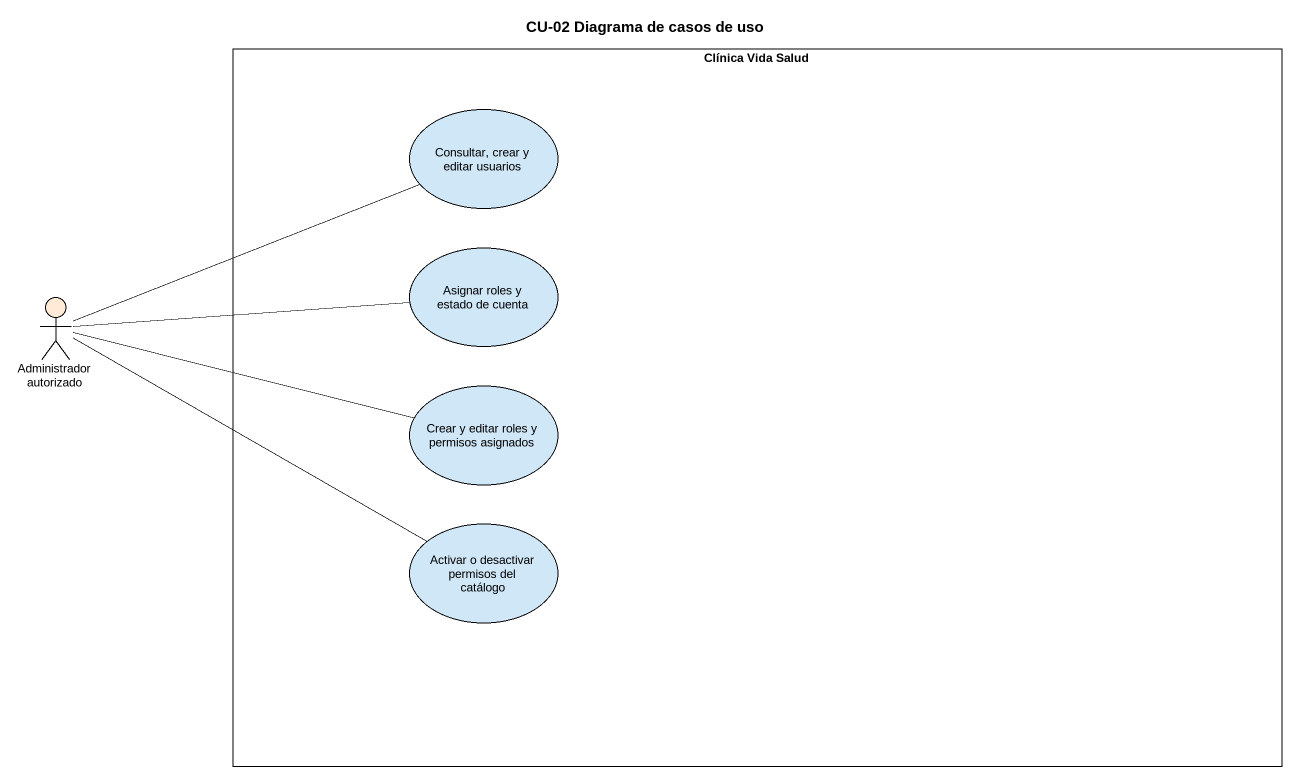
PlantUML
@startuml
title CU-02 Diagrama de casos de uso
rectangle "Clínica Vida Salud" as Clínica_Vida_Salud #FFFFFF {
  usecase "Consultar, crear y editar usuarios" as Consultar_crear_y_editar #CFE7F7
  usecase "Asignar roles y estado de cuenta" as Asignar_roles_y_estado_de #CFE7F7
  usecase "Crear y editar roles y permisos asignados" as Crear_y_editar_roles_y #CFE7F7
  usecase "Activar o desactivar permisos del catálogo" as Activar_o_desactivar #CFE7F7
}
actor "Administrador autorizado" as Administrador_autorizado #FFEAD7
Administrador_autorizado -right- Consultar_crear_y_editar
Administrador_autorizado -right- Asignar_roles_y_estado_de
Administrador_autorizado -right- Crear_y_editar_roles_y
Administrador_autorizado -right- Activar_o_desactivar
@enduml
